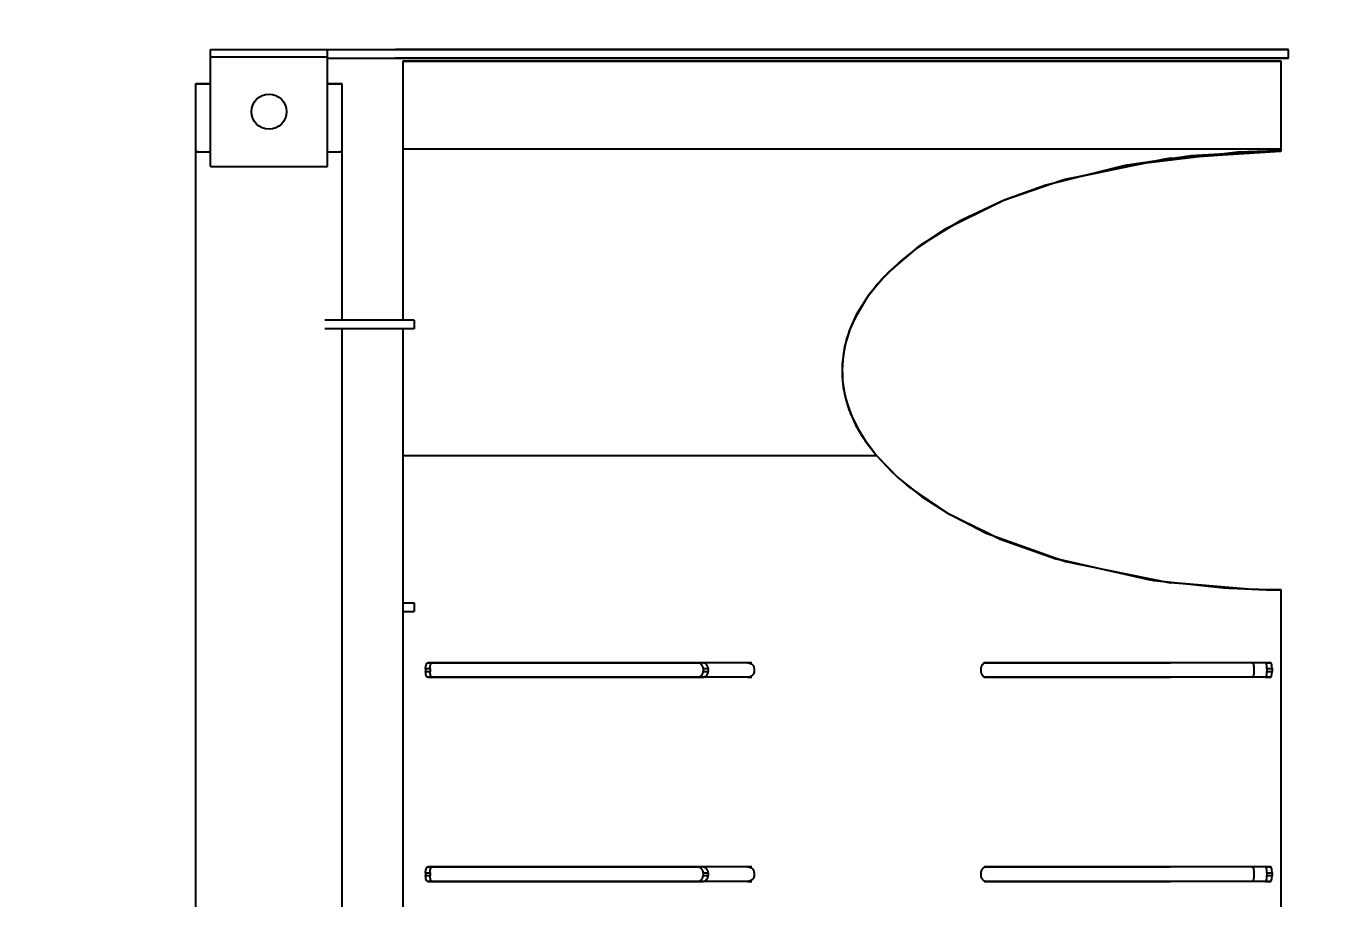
# Model space of a CAD drawing. Header units: millimetres. Extents: x 10222 to 14334, y 16216 to 21206.
# Drawn here: x 12963.2 to 13409.4, y 18688.4 to 18986.9 of the extents above; entities that cross this region are included whole.
import ezdxf

# ---------------------------------------------------------------- set-up
doc = ezdxf.new("R2010")
doc.units = ezdxf.units.MM
doc.header["$LTSCALE"] = 3
doc.layers.add('DomyÅ›lny', color=7, linetype='Continuous')
doc.styles.get("Standard").update_dxf_attribs({"font": 'arial.ttf'})
doc.dimstyles.new('MATEUSZ', dxfattribs={"dimtxt": 35, "dimasz": 16, "dimexe": 0.18, "dimexo": 0.0625, "dimgap": 0.09, "dimtad": 0, "dimdec": 0, "dimdsep": 46, "dimtxsty": 'Standard', "dimblk": 'DOT', "dimcen": 0.09, "dimse1": 1, "dimse2": 1, "dimadec": 0, "dimazin": 0, "dimtfac": 1, "dimtdec": 0, "dimtofl": 0, "dimtmove": 0, "dimatfit": 3, "dimfxl": 1, "dimtolj": 1, "dimtzin": 0, "dimlwd": 9, "dimlwe": 9, "dimarcsym": 0})

# ---------------------------------------------------------------- blocks, each defined once
blk = doc.blocks.new('_Dot')
at = {"color": 0, "linetype": 'ByBlock', "lineweight": -2}
blk.add_line((-0.5, 0), (-1, 0), dxfattribs=at)
at = {"color": 0, "linetype": 'ByBlock', "const_width": 0.5}
blk.add_lwpolyline([(-0.25, 0, 1), (0.25, 0, 1)], format="xyb", close=True, dxfattribs=at)
blk = doc.blocks.new('*D30')
at = {"color": 0, "lineweight": 9, "transparency": 16777216}
for p, q in [((13624.53, 18962.89), (13624.53, 18598.26)), ((13624.53, 18156), (13624.53, 18520.63))]:
    blk.add_line(p, q, dxfattribs=at)
at = {"layer": 'Defpoints', "color": 0, "transparency": 16777216}
for p in [(13394.58, 18978.89), (13624.53, 18978.89), (12971.23, 18140)]:
    blk.add_point(p, dxfattribs=at)
at = {"color": 0, "lineweight": 9, "transparency": 16777216, "xscale": 16, "yscale": 16, "zscale": 16}
for p, rotation in [((13624.53, 18978.89), 90), ((13624.53, 18140), 270)]:
    blk.add_blockref('_Dot', p, dxfattribs=dict(at, rotation=rotation))
at = {"color": 0, "transparency": 16777216, "insert": (13624.53, 18559.44), "char_height": 35, "attachment_point": 5, "rotation": 90}
blk.add_mtext('\\A1;839', dxfattribs=at)
blk = doc.blocks.new('*D31')
at = {"color": 0, "lineweight": 9, "transparency": 16777216}
for p, q in [((12987.23, 18001.32), (13143.45, 18001.32)), ((13378.58, 18001.32), (13222.36, 18001.32))]:
    blk.add_line(p, q, dxfattribs=at)
at = {"layer": 'Defpoints', "color": 0, "transparency": 16777216}
for p in [(13394.58, 18978.89), (12971.23, 18140), (13394.58, 18001.32)]:
    blk.add_point(p, dxfattribs=at)
at = {"color": 0, "lineweight": 9, "transparency": 16777216, "xscale": 16, "yscale": 16, "zscale": 16, "rotation": 180}
blk.add_blockref('_Dot', (12971.23, 18001.32), dxfattribs=at)
at = {"color": 0, "lineweight": 9, "transparency": 16777216, "xscale": 16, "yscale": 16, "zscale": 16}
blk.add_blockref('_Dot', (13394.58, 18001.32), dxfattribs=at)
at = {"color": 0, "transparency": 16777216, "insert": (13182.91, 18001.32), "char_height": 35, "attachment_point": 5}
blk.add_mtext('\\A1;423', dxfattribs=at)

msp = doc.modelspace()

# ---------------------------------------------------------------- linework, layer by layer
at = {"layer": 'DomyÅ›lny'}
for p, q in [((13026.23, 18978.89), (13066.23, 18978.89)), ((13066.23, 18978.89), (13095.84, 18978.89)), ((13394.58, 18975.89), (13394.58, 18978.89)), ((13026.23, 18938.89), (13026.23, 18976.39)), ((13026.23, 18976.39), (13066.23, 18976.39)), ((13066.23, 18938.89), (13066.23, 18976.39)), ((13066.23, 18975.89), (13095.84, 18975.89)), ((13092.02, 18944.89), (13092.02, 18974.89)), ((13392.02, 18974.89), (13392.02, 18944.89)), ((13021.23, 18943.89), (13021.23, 18967.19)), ((13071.23, 18943.89), (13071.23, 18967.19)), ((13021.23, 18240.89), (13021.23, 18943.89)), ((13071.23, 18886.34), (13071.23, 18943.89)), ((13092.02, 18886.34), (13092.02, 18944.89)), ((13392.02, 18944.89), (13392.02, 18944.11)), ((13026.23, 18938.89), (13066.23, 18938.89)), ((13095.84, 18886.34), (13065.34, 18886.34)), ((13095.84, 18883.34), (13065.34, 18883.34)), ((13071.23, 18391.49), (13071.23, 18883.34)), ((13092.02, 18840), (13092.02, 18883.34)), ((13095.84, 18886.34), (13095.84, 18883.34)), ((13092.02, 18391.49), (13092.02, 18840)), ((13392.02, 18794.11), (13392.02, 18340)), ((13092.02, 18786.69), (13092.02, 18789.69)), ((13095.84, 18789.69), (13095.84, 18786.69)), ((13099.72, 18767.19), (13099.72, 18766.19)), ((13099.72, 18767.19), (13101.26, 18767.19)), ((13100.47, 18769.19), (13101.99, 18769.19)), ((13101.26, 18767.19), (13101.26, 18766.19)), ((13194.58, 18767.19), (13194.58, 18766.19)), ((13194.58, 18767.19), (13196.31, 18767.19)), ((13196.31, 18767.19), (13196.31, 18766.19)), ((13209.71, 18769.19), (13211.23, 18769.19)), ((13211.96, 18767.19), (13211.96, 18766.19)), ((13289.47, 18767.19), (13289.47, 18766.19)), ((13290.55, 18769.19), (13291.64, 18769.19)), ((13382.79, 18767.19), (13382.79, 18766.19)), ((13386.79, 18769.19), (13388.5, 18769.19)), ((13387.25, 18767.19), (13387.25, 18766.19)), ((13387.25, 18767.19), (13388.98, 18767.19)), ((13388.98, 18767.19), (13388.98, 18766.19)), ((13099.72, 18766.19), (13101.26, 18766.19)), ((13100.47, 18764.19), (13101.99, 18764.19)), ((13194.58, 18766.19), (13196.31, 18766.19)), ((13209.71, 18764.19), (13211.23, 18764.19)), ((13290.55, 18764.19), (13291.64, 18764.19)), ((13386.79, 18764.19), (13388.5, 18764.19)), ((13387.25, 18766.19), (13388.98, 18766.19)), ((13099.72, 18697.39), (13099.72, 18696.39)), ((13099.72, 18697.39), (13101.26, 18697.39)), ((13099.72, 18696.39), (13101.26, 18696.39)), ((13100.47, 18699.39), (13101.99, 18699.39)), ((13101.26, 18697.39), (13101.26, 18696.39)), ((13194.58, 18697.39), (13194.58, 18696.39)), ((13194.58, 18697.39), (13196.31, 18697.39)), ((13194.58, 18696.39), (13196.31, 18696.39)), ((13196.31, 18697.39), (13196.31, 18696.39)), ((13209.71, 18699.39), (13211.23, 18699.39)), ((13211.96, 18697.39), (13211.96, 18696.39)), ((13289.47, 18697.39), (13289.47, 18696.39)), ((13290.73, 18699.39), (13291.64, 18699.39)), ((13382.79, 18697.39), (13382.79, 18696.39)), ((13386.79, 18699.39), (13388.5, 18699.39)), ((13387.25, 18697.39), (13388.98, 18697.39)), ((13387.25, 18697.39), (13387.25, 18696.39)), ((13387.25, 18696.39), (13388.98, 18696.39)), ((13388.98, 18697.39), (13388.98, 18696.39)), ((13100.47, 18694.39), (13101.99, 18694.39)), ((13209.71, 18694.39), (13211.23, 18694.39)), ((13290.73, 18694.39), (13291.64, 18694.39)), ((13386.79, 18694.39), (13388.5, 18694.39))]:
    msp.add_line(p, q, dxfattribs=at)
for points in [[(13026.23, 18976.39, 0), (13026.23, 18978.89, 0)], [(13066.23, 18976.39, 0), (13066.23, 18978.89, 0)], [(13071.23, 18967.19, 0), (13071.23, 18967.19, 0), (13071.23, 18967.19, 0), (13071.23, 18967.19, 0), (13071.23, 18967.19, 0), (13071.23, 18967.19, 0), (13071.23, 18967.19, 0), (13071.23, 18967.19, 0), (13071.23, 18967.19, 0), (13071.23, 18967.19, 0), (13071.23, 18967.19, 0), (13071.23, 18967.19, 0), (13071.23, 18967.19, 0), (13071.22, 18967.19, 0), (13071.2, 18967.19, 0), (13071.11, 18967.19, 0), (13070.73, 18967.19, 0), (13069.14, 18967.19, 0), (13066.23, 18967.19, 0)], [(13066.23, 18967.19, 0), (13070.04, 18967.19, 0), (13070.94, 18967.19, 0), (13071.16, 18967.19, 0), (13071.21, 18967.19, 0), (13071.22, 18967.19, 0), (13071.23, 18967.19, 0), (13071.23, 18967.19, 0), (13071.23, 18967.19, 0), (13071.23, 18967.19, 0), (13071.23, 18967.19, 0), (13071.23, 18967.19, 0), (13071.23, 18967.19, 0), (13071.23, 18967.19, 0), (13071.23, 18967.19, 0), (13071.23, 18967.19, 0), (13071.23, 18967.19, 0), (13071.23, 18967.19, 0)], [(13021.98, 18943.89, 0), (13021.24, 18943.89, 0), (13021.23, 18943.89, 0), (13021.23, 18943.89, 0), (13021.23, 18943.89, 0), (13021.23, 18943.89, 0), (13021.23, 18943.89, 0), (13021.23, 18943.89, 0), (13021.23, 18943.89, 0), (13021.23, 18943.89, 0), (13021.23, 18943.89, 0), (13021.23, 18943.89, 0), (13021.23, 18943.89, 0), (13021.23, 18943.89, 0), (13021.23, 18943.89, 0), (13021.23, 18943.89, 0), (13021.23, 18943.89, 0), (13021.23, 18943.89, 0), (13021.23, 18943.89, 0), (13021.24, 18943.89, 0), (13021.29, 18943.89, 0), (13021.47, 18943.89, 0), (13022.22, 18943.89, 0), (13026.23, 18943.89, 0)], [(13021.23, 18943.89, 0), (13021.23, 18943.89, 0), (13021.23, 18943.89, 0), (13021.23, 18943.89, 0), (13021.23, 18943.89, 0), (13021.23, 18943.89, 0), (13021.23, 18943.89, 0), (13021.23, 18943.89, 0), (13021.23, 18943.89, 0), (13021.23, 18943.89, 0), (13021.23, 18943.89, 0), (13021.23, 18943.89, 0), (13021.23, 18943.89, 0), (13021.24, 18943.89, 0), (13021.26, 18943.89, 0), (13021.35, 18943.89, 0), (13021.72, 18943.89, 0), (13023.31, 18943.89, 0), (13026.23, 18943.89, 0)], [(13066.23, 18943.89, 0), (13070.04, 18943.89, 0), (13070.94, 18943.89, 0), (13071.16, 18943.89, 0), (13071.21, 18943.89, 0), (13071.22, 18943.89, 0), (13071.23, 18943.89, 0), (13071.23, 18943.89, 0), (13071.23, 18943.89, 0), (13071.23, 18943.89, 0), (13071.23, 18943.89, 0), (13071.23, 18943.89, 0), (13071.23, 18943.89, 0), (13071.23, 18943.89, 0), (13071.23, 18943.89, 0), (13071.23, 18943.89, 0), (13071.23, 18943.89, 0), (13071.23, 18943.89, 0), (13071.23, 18943.89, 0)], [(13066.23, 18943.89, 0), (13070.04, 18943.89, 0), (13070.94, 18943.89, 0), (13071.16, 18943.89, 0), (13071.21, 18943.89, 0), (13071.22, 18943.89, 0), (13071.23, 18943.89, 0), (13071.23, 18943.89, 0), (13071.23, 18943.89, 0), (13071.23, 18943.89, 0), (13071.23, 18943.89, 0), (13071.23, 18943.89, 0), (13071.23, 18943.89, 0), (13071.23, 18943.89, 0), (13071.23, 18943.89, 0), (13071.23, 18943.89, 0), (13071.23, 18943.89, 0), (13071.23, 18943.89, 0), (13071.23, 18943.89, 0)], [(13071.23, 18943.89, 0), (13071.23, 18943.89, 0), (13071.23, 18943.89, 0), (13071.23, 18943.89, 0), (13071.23, 18943.89, 0), (13071.23, 18943.89, 0), (13071.23, 18943.89, 0), (13071.23, 18943.89, 0), (13071.23, 18943.89, 0), (13071.23, 18943.89, 0), (13071.23, 18943.89, 0), (13071.23, 18943.89, 0), (13071.23, 18943.89, 0), (13071.23, 18943.89, 0), (13071.22, 18943.89, 0), (13071.21, 18943.89, 0), (13071.14, 18943.89, 0), (13070.88, 18943.89, 0), (13070.38, 18943.89, 0)], [(13092.02, 18944.89, 0), (13092.02, 18944.89, 0), (13092.02, 18944.89, 0), (13092.02, 18944.89, 0), (13092.02, 18944.89, 0), (13092.02, 18944.89, 0), (13092.02, 18944.89, 0), (13092.02, 18944.89, 0), (13092.02, 18944.89, 0), (13092.03, 18944.89, 0), (13092.04, 18944.89, 0), (13092.07, 18944.89, 0), (13092.23, 18944.89, 0), (13093.85, 18944.89, 0), (13101.77, 18944.89, 0), (13177.21, 18944.89, 0), (13354.26, 18944.89, 0)], [(13354.26, 18941.7, 0), (13391.87, 18944.11, 0), (13392.02, 18944.11, 0), (13392.02, 18944.11, 0), (13392.02, 18944.11, 0), (13392.02, 18944.11, 0), (13392.02, 18944.11, 0), (13392.02, 18944.11, 0), (13392.02, 18944.11, 0), (13392.02, 18944.11, 0), (13392.02, 18944.11, 0), (13392.02, 18944.11, 0), (13392.02, 18944.11, 0), (13392.02, 18944.11, 0), (13392.02, 18944.11, 0), (13392.02, 18944.11, 0), (13392.02, 18944.11, 0), (13392.02, 18944.11, 0), (13392.01, 18944.11, 0), (13391.89, 18944.11, 0), (13391.32, 18944.11, 0), (13388.79, 18944.09, 0), (13361.38, 18942.53, 0), (13338.65, 18939.2, 0), (13311.44, 18932.37, 0), (13296.95, 18927.12, 0), (13282.4, 18920.31, 0), (13268.41, 18911.6, 0), (13261.86, 18906.38, 0), (13255.82, 18900.53, 0), (13250.48, 18893.94, 0), (13246.16, 18886.61, 0), (13244.48, 18882.64, 0), (13243.2, 18878.5, 0), (13242.37, 18874.17, 0), (13242.03, 18869.46, 0), (13242.17, 18865.76, 0), (13242.72, 18861.92, 0), (13243.66, 18858.05, 0), (13245, 18854.25, 0), (13246.68, 18850.58, 0), (13248.67, 18847.03, 0), (13253.79, 18840, 0)], [(13352.76, 18941.5, 0), (13389.87, 18944.1, 0), (13390.02, 18944.1, 0), (13390.02, 18944.1, 0), (13390.02, 18944.1, 0), (13390.02, 18944.1, 0), (13390.02, 18944.1, 0), (13390.02, 18944.1, 0), (13390.02, 18944.1, 0), (13390.02, 18944.1, 0), (13390.02, 18944.1, 0), (13390.02, 18944.1, 0), (13390.02, 18944.1, 0), (13390.02, 18944.1, 0), (13390.02, 18944.1, 0), (13390.02, 18944.1, 0), (13390.01, 18944.1, 0), (13389.97, 18944.1, 0), (13389.51, 18944.1, 0), (13387.22, 18944.07, 0), (13377.3, 18943.75, 0), (13338.34, 18939.14, 0), (13311.68, 18932.45, 0), (13297.44, 18927.32, 0), (13283.09, 18920.67, 0), (13269.22, 18912.18, 0), (13262.7, 18907.11, 0), (13256.64, 18901.41, 0), (13251.25, 18895, 0), (13246.79, 18887.87, 0), (13245.02, 18884.02, 0), (13243.6, 18879.97, 0), (13242.62, 18875.78, 0), (13242.09, 18871.33, 0), (13242.07, 18867.17, 0), (13242.46, 18863.42, 0), (13243.24, 18859.6, 0), (13244.41, 18855.79, 0), (13245.93, 18852.11, 0), (13247.77, 18848.55, 0), (13249.91, 18845.12, 0), (13253.79, 18840, 0)], [(13352.76, 18941.5, 0), (13317.11, 18934.09, 0), (13296.96, 18927.13, 0), (13276.65, 18917.04, 0), (13266.98, 18910.54, 0), (13258.05, 18902.84, 0), (13254.01, 18898.49, 0), (13250.36, 18893.76, 0), (13247.21, 18888.67, 0), (13244.69, 18883.19, 0), (13242.93, 18877.35, 0), (13242.08, 18871.09, 0), (13242.21, 18865.42, 0), (13243.14, 18860, 0), (13244.86, 18854.6, 0), (13247.27, 18849.46, 0), (13250.29, 18844.56, 0), (13253.79, 18840, 0)], [(13354.26, 18941.7, 0), (13318.18, 18934.39, 0), (13297.8, 18927.47, 0), (13277.27, 18917.41, 0), (13267.49, 18910.92, 0), (13258.43, 18903.22, 0), (13254.33, 18898.87, 0), (13250.62, 18894.13, 0), (13247.4, 18889.02, 0), (13244.82, 18883.53, 0), (13243, 18877.65, 0), (13242.09, 18871.36, 0), (13242.19, 18865.62, 0), (13243.1, 18860.16, 0), (13244.81, 18854.71, 0), (13247.23, 18849.53, 0), (13250.26, 18844.6, 0), (13253.79, 18840, 0)], [(13354.26, 18944.89, 0), (13392.02, 18944.89, 0)], [(13092.02, 18840, 0), (13092.02, 18840, 0), (13092.02, 18840, 0), (13092.02, 18840, 0), (13092.02, 18840, 0), (13092.02, 18840, 0), (13092.02, 18840, 0), (13092.02, 18840, 0), (13092.02, 18840, 0), (13092.03, 18840, 0), (13092.03, 18840, 0), (13092.05, 18840, 0), (13092.12, 18840, 0), (13092.88, 18840, 0), (13096.62, 18840, 0), (13135.81, 18840, 0), (13253.79, 18840, 0)], [(13253.79, 18840, 0), (13261.08, 18832.53, 0), (13269.22, 18826.04, 0), (13277.92, 18820.43, 0), (13296.08, 18811.46, 0), (13314.2, 18805, 0), (13347.23, 18797.53, 0), (13372.44, 18794.75, 0), (13386.94, 18794.15, 0), (13389.75, 18794.12, 0), (13389.98, 18794.12, 0), (13390.02, 18794.12, 0), (13390.02, 18794.12, 0), (13390.02, 18794.12, 0), (13390.02, 18794.12, 0), (13390.02, 18794.12, 0), (13390.02, 18794.12, 0), (13390.02, 18794.12, 0), (13390.02, 18794.12, 0), (13390.02, 18794.12, 0), (13390.02, 18794.12, 0), (13390.02, 18794.12, 0), (13390.02, 18794.12, 0), (13390.02, 18794.12, 0), (13390.02, 18794.12, 0), (13390.01, 18794.12, 0), (13389.98, 18794.12, 0), (13389.66, 18794.12, 0), (13388.03, 18794.14, 0), (13380.96, 18794.32, 0), (13352.76, 18796.73, 0)], [(13253.79, 18840, 0), (13261.18, 18832.44, 0), (13269.46, 18825.88, 0), (13278.28, 18820.22, 0), (13296.72, 18811.19, 0), (13315.12, 18804.72, 0), (13348.62, 18797.32, 0), (13374.2, 18794.64, 0), (13388.9, 18794.13, 0), (13391.75, 18794.11, 0), (13391.98, 18794.11, 0), (13392.02, 18794.11, 0), (13392.02, 18794.11, 0), (13392.02, 18794.11, 0), (13392.02, 18794.11, 0), (13392.02, 18794.11, 0), (13392.02, 18794.11, 0), (13392.02, 18794.11, 0), (13392.02, 18794.11, 0), (13392.02, 18794.11, 0), (13392.02, 18794.11, 0), (13392.02, 18794.11, 0), (13392.02, 18794.11, 0), (13392.02, 18794.11, 0), (13392.02, 18794.11, 0), (13392.02, 18794.11, 0), (13392.02, 18794.11, 0), (13392.01, 18794.11, 0), (13391.93, 18794.11, 0), (13391.52, 18794.11, 0), (13389.71, 18794.12, 0), (13382.22, 18794.27, 0), (13354.26, 18796.53, 0)], [(13253.79, 18840, 0), (13259.13, 18834.33, 0), (13265.02, 18829.21, 0), (13277.79, 18820.5, 0), (13291.31, 18813.53, 0), (13318.4, 18803.77, 0), (13354.26, 18796.53, 0)], [(13092.02, 18789.69, 0), (13092.02, 18789.69, 0), (13092.02, 18789.69, 0), (13092.02, 18789.69, 0), (13092.02, 18789.69, 0), (13092.02, 18789.69, 0), (13092.02, 18789.69, 0), (13092.02, 18789.69, 0), (13092.02, 18789.69, 0), (13092.02, 18789.69, 0), (13092.02, 18789.69, 0), (13092.02, 18789.69, 0), (13092.03, 18789.69, 0), (13092.03, 18789.69, 0), (13092.05, 18789.69, 0), (13092.13, 18789.69, 0), (13092.43, 18789.69, 0), (13093.67, 18789.69, 0), (13095.84, 18789.69, 0)], [(13092.02, 18786.69, 0), (13092.02, 18786.69, 0), (13092.02, 18786.69, 0), (13092.02, 18786.69, 0), (13092.02, 18786.69, 0), (13092.02, 18786.69, 0), (13092.02, 18786.69, 0), (13092.02, 18786.69, 0), (13092.02, 18786.69, 0), (13092.02, 18786.69, 0), (13092.02, 18786.69, 0), (13092.03, 18786.69, 0), (13092.03, 18786.69, 0), (13092.05, 18786.69, 0), (13092.13, 18786.69, 0), (13092.43, 18786.69, 0), (13093.67, 18786.69, 0), (13095.84, 18786.69, 0)], [(13099.72, 18767.19, 0), (13099.72, 18767.28, 0), (13099.79, 18768.01, 0), (13099.88, 18768.42, 0), (13100, 18768.75, 0), (13100.07, 18768.88, 0), (13100.14, 18768.98, 0), (13100.22, 18769.07, 0), (13100.26, 18769.11, 0), (13100.3, 18769.14, 0), (13100.34, 18769.16, 0), (13100.38, 18769.18, 0), (13100.42, 18769.19, 0), (13100.47, 18769.19, 0)], [(13209.71, 18769.19, 0), (13100.47, 18769.19, 0)], [(13101.26, 18767.19, 0), (13101.26, 18767.27, 0), (13101.32, 18768.01, 0), (13101.41, 18768.42, 0), (13101.53, 18768.75, 0), (13101.6, 18768.88, 0), (13101.66, 18768.98, 0), (13101.74, 18769.07, 0), (13101.78, 18769.11, 0), (13101.82, 18769.14, 0), (13101.86, 18769.16, 0), (13101.9, 18769.18, 0), (13101.95, 18769.19, 0), (13101.99, 18769.19, 0)], [(13101.63, 18769.19, 0), (13136.5, 18769.19, 0), (13194.12, 18769.19, 0)], [(13211.23, 18769.19, 0), (13101.99, 18769.19, 0)], [(13194.58, 18767.19, 0), (13194.58, 18767.28, 0), (13194.54, 18767.59, 0), (13194.48, 18767.8, 0), (13194.39, 18768.01, 0), (13194.27, 18768.22, 0), (13194.12, 18768.42, 0), (13193.95, 18768.6, 0), (13193.76, 18768.75, 0), (13193.57, 18768.88, 0), (13193.36, 18768.98, 0), (13193.13, 18769.07, 0), (13192.9, 18769.14, 0), (13192.66, 18769.18, 0), (13192.41, 18769.19, 0)], [(13196.31, 18767.19, 0), (13196.31, 18767.27, 0), (13196.27, 18767.59, 0), (13196.21, 18767.8, 0), (13196.12, 18768.01, 0), (13196, 18768.22, 0), (13195.85, 18768.42, 0), (13195.68, 18768.6, 0), (13195.48, 18768.75, 0), (13195.29, 18768.88, 0), (13195.08, 18768.98, 0), (13194.85, 18769.07, 0), (13194.62, 18769.14, 0), (13194.37, 18769.18, 0), (13194.12, 18769.19, 0)], [(13209.71, 18769.19, 0), (13210.07, 18769.16, 0), (13210.43, 18769.08, 0), (13210.78, 18768.94, 0), (13210.95, 18768.86, 0), (13211.11, 18768.75, 0), (13211.42, 18768.48, 0), (13211.55, 18768.33, 0), (13211.68, 18768.15, 0), (13211.78, 18767.97, 0), (13211.87, 18767.74, 0), (13211.93, 18767.5, 0), (13211.95, 18767.38, 0), (13211.96, 18767.19, 0)], [(13291.64, 18769.19, 0), (13291.29, 18769.16, 0), (13290.95, 18769.08, 0), (13290.6, 18768.94, 0), (13290.44, 18768.86, 0), (13290.29, 18768.75, 0), (13289.98, 18768.48, 0), (13289.86, 18768.33, 0), (13289.74, 18768.15, 0), (13289.64, 18767.97, 0), (13289.55, 18767.74, 0), (13289.49, 18767.5, 0), (13289.48, 18767.38, 0), (13289.47, 18767.19, 0)], [(13382.06, 18769.19, 0), (13347.3, 18769.19, 0), (13290.37, 18769.19, 0)], [(13290.55, 18769.19, 0), (13352.76, 18769.19, 0)], [(13291.64, 18769.19, 0), (13354.26, 18769.19, 0)], [(13388.5, 18769.19, 0), (13375.66, 18769.19, 0), (13354.26, 18769.19, 0)], [(13382.06, 18769.19, 0), (13382.09, 18769.19, 0), (13382.12, 18769.18, 0), (13382.15, 18769.17, 0), (13382.18, 18769.16, 0), (13382.21, 18769.15, 0), (13382.27, 18769.11, 0), (13382.32, 18769.05, 0), (13382.38, 18768.98, 0), (13382.44, 18768.9, 0), (13382.49, 18768.81, 0), (13382.59, 18768.55, 0), (13382.68, 18768.24, 0), (13382.75, 18767.85, 0), (13382.79, 18767.19, 0)], [(13387.25, 18767.19, 0), (13387.25, 18767.27, 0), (13387.21, 18768.01, 0), (13387.08, 18768.75, 0), (13387.02, 18768.93, 0), (13386.98, 18769.01, 0), (13386.94, 18769.07, 0), (13386.91, 18769.12, 0), (13386.89, 18769.14, 0), (13386.87, 18769.16, 0), (13386.85, 18769.17, 0), (13386.83, 18769.18, 0), (13386.81, 18769.19, 0), (13386.8, 18769.19, 0), (13386.79, 18769.19, 0)], [(13388.98, 18767.19, 0), (13388.98, 18767.28, 0), (13388.94, 18768.01, 0), (13388.88, 18768.42, 0), (13388.8, 18768.75, 0), (13388.76, 18768.88, 0), (13388.72, 18768.98, 0), (13388.67, 18769.07, 0), (13388.64, 18769.11, 0), (13388.61, 18769.14, 0), (13388.59, 18769.16, 0), (13388.56, 18769.18, 0), (13388.54, 18769.18, 0), (13388.53, 18769.19, 0), (13388.52, 18769.19, 0), (13388.5, 18769.19, 0)], [(13100.47, 18764.19, 0), (13100.44, 18764.19, 0), (13100.41, 18764.2, 0), (13100.38, 18764.2, 0), (13100.35, 18764.22, 0), (13100.32, 18764.23, 0), (13100.26, 18764.27, 0), (13100.2, 18764.32, 0), (13100.14, 18764.39, 0), (13100.08, 18764.48, 0), (13100.03, 18764.57, 0), (13099.92, 18764.83, 0), (13099.83, 18765.13, 0), (13099.77, 18765.52, 0), (13099.72, 18766.19, 0)], [(13209.71, 18764.19, 0), (13100.47, 18764.19, 0)], [(13101.99, 18764.19, 0), (13101.96, 18764.19, 0), (13101.93, 18764.2, 0), (13101.9, 18764.2, 0), (13101.87, 18764.22, 0), (13101.84, 18764.23, 0), (13101.78, 18764.27, 0), (13101.72, 18764.32, 0), (13101.67, 18764.39, 0), (13101.61, 18764.48, 0), (13101.56, 18764.57, 0), (13101.45, 18764.83, 0), (13101.37, 18765.13, 0), (13101.3, 18765.52, 0), (13101.26, 18766.19, 0)], [(13101.63, 18764.19, 0), (13136.5, 18764.19, 0), (13194.12, 18764.19, 0)], [(13211.23, 18764.19, 0), (13101.99, 18764.19, 0)], [(13192.41, 18764.19, 0), (13192.76, 18764.22, 0), (13193.1, 18764.29, 0), (13193.44, 18764.43, 0), (13193.6, 18764.52, 0), (13193.76, 18764.63, 0), (13194.06, 18764.9, 0), (13194.19, 18765.05, 0), (13194.31, 18765.22, 0), (13194.41, 18765.41, 0), (13194.5, 18765.64, 0), (13194.55, 18765.88, 0), (13194.57, 18766, 0), (13194.58, 18766.19, 0)], [(13194.12, 18764.19, 0), (13194.47, 18764.22, 0), (13194.82, 18764.29, 0), (13195.17, 18764.43, 0), (13195.33, 18764.52, 0), (13195.49, 18764.63, 0), (13195.79, 18764.89, 0), (13195.92, 18765.04, 0), (13196.04, 18765.22, 0), (13196.14, 18765.41, 0), (13196.23, 18765.64, 0), (13196.28, 18765.87, 0), (13196.3, 18766, 0), (13196.31, 18766.19, 0)], [(13211.96, 18766.19, 0), (13211.96, 18766.1, 0), (13211.91, 18765.78, 0), (13211.85, 18765.58, 0), (13211.76, 18765.36, 0), (13211.64, 18765.16, 0), (13211.48, 18764.96, 0), (13211.31, 18764.78, 0), (13211.11, 18764.62, 0), (13210.91, 18764.5, 0), (13210.7, 18764.39, 0), (13210.46, 18764.3, 0), (13210.22, 18764.24, 0), (13209.97, 18764.2, 0), (13209.71, 18764.19, 0)], [(13289.47, 18766.19, 0), (13289.47, 18766.1, 0), (13289.51, 18765.78, 0), (13289.57, 18765.58, 0), (13289.66, 18765.36, 0), (13289.78, 18765.16, 0), (13289.93, 18764.96, 0), (13290.1, 18764.78, 0), (13290.29, 18764.62, 0), (13290.48, 18764.5, 0), (13290.69, 18764.39, 0), (13290.92, 18764.3, 0), (13291.15, 18764.24, 0), (13291.39, 18764.2, 0), (13291.64, 18764.19, 0)], [(13382.06, 18764.19, 0), (13347.3, 18764.19, 0), (13290.37, 18764.19, 0)], [(13290.55, 18764.19, 0), (13352.76, 18764.19, 0)], [(13291.64, 18764.19, 0), (13354.26, 18764.19, 0)], [(13388.5, 18764.19, 0), (13375.66, 18764.19, 0), (13354.26, 18764.19, 0)], [(13382.79, 18766.19, 0), (13382.79, 18766.1, 0), (13382.72, 18765.37, 0), (13382.64, 18764.96, 0), (13382.52, 18764.62, 0), (13382.45, 18764.5, 0), (13382.38, 18764.39, 0), (13382.31, 18764.3, 0), (13382.27, 18764.27, 0), (13382.23, 18764.24, 0), (13382.19, 18764.22, 0), (13382.14, 18764.2, 0), (13382.1, 18764.19, 0), (13382.06, 18764.19, 0)], [(13386.79, 18764.19, 0), (13386.8, 18764.19, 0), (13386.82, 18764.2, 0), (13386.84, 18764.2, 0), (13386.86, 18764.22, 0), (13386.88, 18764.23, 0), (13386.9, 18764.25, 0), (13386.94, 18764.29, 0), (13386.97, 18764.36, 0), (13387.04, 18764.52, 0), (13387.11, 18764.76, 0), (13387.17, 18765.04, 0), (13387.25, 18766.19, 0)], [(13388.5, 18764.19, 0), (13388.52, 18764.19, 0), (13388.54, 18764.2, 0), (13388.56, 18764.2, 0), (13388.58, 18764.22, 0), (13388.6, 18764.23, 0), (13388.62, 18764.25, 0), (13388.66, 18764.29, 0), (13388.7, 18764.36, 0), (13388.77, 18764.52, 0), (13388.84, 18764.76, 0), (13388.9, 18765.05, 0), (13388.98, 18766.19, 0)], [(13099.72, 18697.39, 0), (13099.72, 18697.48, 0), (13099.79, 18698.21, 0), (13099.88, 18698.62, 0), (13100, 18698.95, 0), (13100.07, 18699.08, 0), (13100.14, 18699.18, 0), (13100.22, 18699.27, 0), (13100.26, 18699.31, 0), (13100.3, 18699.34, 0), (13100.34, 18699.36, 0), (13100.38, 18699.38, 0), (13100.42, 18699.39, 0), (13100.47, 18699.39, 0)], [(13100.47, 18694.39, 0), (13100.44, 18694.39, 0), (13100.41, 18694.4, 0), (13100.38, 18694.4, 0), (13100.35, 18694.42, 0), (13100.32, 18694.43, 0), (13100.26, 18694.47, 0), (13100.2, 18694.52, 0), (13100.14, 18694.59, 0), (13100.08, 18694.68, 0), (13100.03, 18694.77, 0), (13099.92, 18695.03, 0), (13099.83, 18695.33, 0), (13099.77, 18695.72, 0), (13099.72, 18696.39, 0)], [(13209.71, 18699.39, 0), (13100.47, 18699.39, 0)], [(13101.26, 18697.39, 0), (13101.26, 18697.47, 0), (13101.32, 18698.21, 0), (13101.41, 18698.62, 0), (13101.53, 18698.95, 0), (13101.6, 18699.08, 0), (13101.66, 18699.18, 0), (13101.74, 18699.27, 0), (13101.78, 18699.31, 0), (13101.82, 18699.34, 0), (13101.86, 18699.36, 0), (13101.9, 18699.38, 0), (13101.95, 18699.39, 0), (13101.99, 18699.39, 0)], [(13101.99, 18694.39, 0), (13101.96, 18694.39, 0), (13101.93, 18694.4, 0), (13101.9, 18694.4, 0), (13101.87, 18694.42, 0), (13101.84, 18694.43, 0), (13101.78, 18694.47, 0), (13101.72, 18694.52, 0), (13101.67, 18694.59, 0), (13101.61, 18694.68, 0), (13101.56, 18694.77, 0), (13101.45, 18695.03, 0), (13101.37, 18695.33, 0), (13101.3, 18695.72, 0), (13101.26, 18696.39, 0)], [(13101.63, 18699.39, 0), (13136.5, 18699.39, 0), (13194.12, 18699.39, 0)], [(13211.23, 18699.39, 0), (13101.99, 18699.39, 0)], [(13194.58, 18697.39, 0), (13194.58, 18697.48, 0), (13194.54, 18697.79, 0), (13194.48, 18698, 0), (13194.39, 18698.21, 0), (13194.27, 18698.42, 0), (13194.12, 18698.62, 0), (13193.95, 18698.8, 0), (13193.76, 18698.95, 0), (13193.57, 18699.08, 0), (13193.36, 18699.18, 0), (13193.13, 18699.27, 0), (13192.9, 18699.34, 0), (13192.66, 18699.38, 0), (13192.41, 18699.39, 0)], [(13192.41, 18694.39, 0), (13192.76, 18694.42, 0), (13193.1, 18694.49, 0), (13193.44, 18694.63, 0), (13193.6, 18694.72, 0), (13193.76, 18694.83, 0), (13194.06, 18695.1, 0), (13194.19, 18695.25, 0), (13194.31, 18695.42, 0), (13194.41, 18695.61, 0), (13194.5, 18695.84, 0), (13194.55, 18696.08, 0), (13194.57, 18696.2, 0), (13194.58, 18696.39, 0)], [(13196.31, 18697.39, 0), (13196.31, 18697.47, 0), (13196.27, 18697.79, 0), (13196.21, 18698, 0), (13196.12, 18698.21, 0), (13196, 18698.42, 0), (13195.85, 18698.62, 0), (13195.68, 18698.8, 0), (13195.48, 18698.95, 0), (13195.29, 18699.08, 0), (13195.08, 18699.18, 0), (13194.85, 18699.27, 0), (13194.62, 18699.34, 0), (13194.37, 18699.38, 0), (13194.12, 18699.39, 0)], [(13194.12, 18694.39, 0), (13194.47, 18694.42, 0), (13194.82, 18694.49, 0), (13195.17, 18694.63, 0), (13195.33, 18694.72, 0), (13195.49, 18694.83, 0), (13195.79, 18695.09, 0), (13195.92, 18695.24, 0), (13196.04, 18695.42, 0), (13196.14, 18695.61, 0), (13196.23, 18695.84, 0), (13196.28, 18696.07, 0), (13196.3, 18696.2, 0), (13196.31, 18696.39, 0)], [(13209.71, 18699.39, 0), (13210.07, 18699.36, 0), (13210.43, 18699.28, 0), (13210.78, 18699.14, 0), (13210.95, 18699.06, 0), (13211.11, 18698.95, 0), (13211.42, 18698.68, 0), (13211.55, 18698.53, 0), (13211.68, 18698.35, 0), (13211.78, 18698.17, 0), (13211.87, 18697.94, 0), (13211.93, 18697.7, 0), (13211.95, 18697.58, 0), (13211.96, 18697.39, 0)], [(13211.96, 18696.39, 0), (13211.96, 18696.3, 0), (13211.91, 18695.98, 0), (13211.85, 18695.78, 0), (13211.76, 18695.56, 0), (13211.64, 18695.36, 0), (13211.48, 18695.16, 0), (13211.31, 18694.98, 0), (13211.11, 18694.82, 0), (13210.91, 18694.7, 0), (13210.7, 18694.59, 0), (13210.46, 18694.5, 0), (13210.22, 18694.44, 0), (13209.97, 18694.4, 0), (13209.71, 18694.39, 0)], [(13291.64, 18699.39, 0), (13291.29, 18699.36, 0), (13290.95, 18699.28, 0), (13290.6, 18699.14, 0), (13290.44, 18699.06, 0), (13290.29, 18698.95, 0), (13289.98, 18698.68, 0), (13289.86, 18698.53, 0), (13289.74, 18698.35, 0), (13289.64, 18698.17, 0), (13289.55, 18697.94, 0), (13289.49, 18697.7, 0), (13289.48, 18697.58, 0), (13289.47, 18697.39, 0)], [(13289.47, 18696.39, 0), (13289.47, 18696.3, 0), (13289.51, 18695.98, 0), (13289.57, 18695.78, 0), (13289.66, 18695.56, 0), (13289.78, 18695.36, 0), (13289.93, 18695.16, 0), (13290.1, 18694.98, 0), (13290.29, 18694.82, 0), (13290.48, 18694.7, 0), (13290.69, 18694.59, 0), (13290.92, 18694.5, 0), (13291.15, 18694.44, 0), (13291.39, 18694.4, 0), (13291.64, 18694.39, 0)], [(13382.06, 18699.39, 0), (13347.37, 18699.39, 0), (13290.55, 18699.39, 0)], [(13290.73, 18699.39, 0), (13352.76, 18699.39, 0)], [(13291.64, 18699.39, 0), (13354.26, 18699.39, 0)], [(13388.5, 18699.39, 0), (13375.66, 18699.39, 0), (13354.26, 18699.39, 0)], [(13382.06, 18699.39, 0), (13382.09, 18699.39, 0), (13382.12, 18699.38, 0), (13382.15, 18699.37, 0), (13382.18, 18699.36, 0), (13382.21, 18699.35, 0), (13382.27, 18699.31, 0), (13382.32, 18699.25, 0), (13382.38, 18699.18, 0), (13382.44, 18699.1, 0), (13382.49, 18699.01, 0), (13382.59, 18698.75, 0), (13382.68, 18698.44, 0), (13382.75, 18698.05, 0), (13382.79, 18697.39, 0)], [(13382.79, 18696.39, 0), (13382.79, 18696.3, 0), (13382.72, 18695.57, 0), (13382.64, 18695.16, 0), (13382.52, 18694.82, 0), (13382.45, 18694.7, 0), (13382.38, 18694.59, 0), (13382.31, 18694.5, 0), (13382.27, 18694.47, 0), (13382.23, 18694.44, 0), (13382.19, 18694.42, 0), (13382.14, 18694.4, 0), (13382.1, 18694.39, 0), (13382.06, 18694.39, 0)], [(13387.25, 18697.39, 0), (13387.25, 18697.47, 0), (13387.21, 18698.21, 0), (13387.08, 18698.95, 0), (13387.02, 18699.13, 0), (13386.98, 18699.21, 0), (13386.94, 18699.27, 0), (13386.91, 18699.32, 0), (13386.89, 18699.34, 0), (13386.87, 18699.36, 0), (13386.85, 18699.37, 0), (13386.83, 18699.38, 0), (13386.81, 18699.39, 0), (13386.8, 18699.39, 0), (13386.79, 18699.39, 0)], [(13386.79, 18694.39, 0), (13386.8, 18694.39, 0), (13386.82, 18694.4, 0), (13386.84, 18694.4, 0), (13386.86, 18694.42, 0), (13386.88, 18694.43, 0), (13386.9, 18694.45, 0), (13386.94, 18694.49, 0), (13386.97, 18694.56, 0), (13387.04, 18694.72, 0), (13387.11, 18694.96, 0), (13387.17, 18695.24, 0), (13387.25, 18696.39, 0)], [(13388.98, 18697.39, 0), (13388.98, 18697.48, 0), (13388.94, 18698.21, 0), (13388.88, 18698.62, 0), (13388.8, 18698.95, 0), (13388.76, 18699.08, 0), (13388.72, 18699.18, 0), (13388.67, 18699.27, 0), (13388.64, 18699.31, 0), (13388.61, 18699.34, 0), (13388.59, 18699.36, 0), (13388.56, 18699.38, 0), (13388.54, 18699.38, 0), (13388.53, 18699.39, 0), (13388.52, 18699.39, 0), (13388.5, 18699.39, 0)], [(13388.5, 18694.39, 0), (13388.52, 18694.39, 0), (13388.54, 18694.4, 0), (13388.56, 18694.4, 0), (13388.58, 18694.42, 0), (13388.6, 18694.43, 0), (13388.62, 18694.45, 0), (13388.66, 18694.49, 0), (13388.7, 18694.56, 0), (13388.77, 18694.72, 0), (13388.84, 18694.96, 0), (13388.9, 18695.25, 0), (13388.98, 18696.39, 0)], [(13209.71, 18694.39, 0), (13100.47, 18694.39, 0)], [(13101.63, 18694.39, 0), (13136.5, 18694.39, 0), (13194.12, 18694.39, 0)], [(13211.23, 18694.39, 0), (13101.99, 18694.39, 0)], [(13382.06, 18694.39, 0), (13347.37, 18694.39, 0), (13290.55, 18694.39, 0)], [(13290.73, 18694.39, 0), (13352.76, 18694.39, 0)], [(13291.64, 18694.39, 0), (13354.26, 18694.39, 0)], [(13388.5, 18694.39, 0), (13375.66, 18694.39, 0), (13354.26, 18694.39, 0)]]:
    msp.add_polyline3d(points, dxfattribs=at)
for points in [[(13394.58, 18978.89, 0), (13394.58, 18978.89, 0), (13394.58, 18978.89, 0), (13394.58, 18978.89, 0), (13394.58, 18978.89, 0), (13394.58, 18978.89, 0), (13394.58, 18978.89, 0), (13394.58, 18978.89, 0), (13394.58, 18978.89, 0), (13394.57, 18978.89, 0), (13394.52, 18978.89, 0), (13394.32, 18978.89, 0), (13393.51, 18978.89, 0), (13390.13, 18978.89, 0), (13375.78, 18978.89, 0), (13112.53, 18978.89, 0), (13090.16, 18978.89, 0), (13089.6, 18978.89, 0), (13089.48, 18978.89, 0), (13089.46, 18978.89, 0), (13089.46, 18978.89, 0), (13089.46, 18978.89, 0), (13089.46, 18978.89, 0), (13089.46, 18978.89, 0), (13089.46, 18978.89, 0), (13089.46, 18978.89, 0), (13089.46, 18978.89, 0), (13089.46, 18978.89, 0), (13089.46, 18978.89, 0), (13089.47, 18978.89, 0), (13089.47, 18978.89, 0), (13089.48, 18978.89, 0), (13089.53, 18978.89, 0), (13089.73, 18978.89, 0), (13090.53, 18978.89, 0), (13093.92, 18978.89, 0), (13108.27, 18978.89, 0)], [(13394.58, 18975.89, 0), (13394.58, 18975.89, 0), (13394.58, 18975.89, 0), (13394.58, 18975.89, 0), (13394.58, 18975.89, 0), (13394.58, 18975.89, 0), (13394.58, 18975.89, 0), (13394.58, 18975.89, 0), (13394.58, 18975.89, 0), (13394.57, 18975.89, 0), (13394.52, 18975.89, 0), (13394.32, 18975.89, 0), (13393.51, 18975.89, 0), (13390.13, 18975.89, 0), (13375.78, 18975.89, 0), (13112.53, 18975.89, 0), (13090.16, 18975.89, 0), (13089.6, 18975.89, 0), (13089.48, 18975.89, 0), (13089.46, 18975.89, 0), (13089.46, 18975.89, 0), (13089.46, 18975.89, 0), (13089.46, 18975.89, 0), (13089.46, 18975.89, 0), (13089.46, 18975.89, 0), (13089.46, 18975.89, 0), (13089.46, 18975.89, 0), (13089.46, 18975.89, 0), (13089.46, 18975.89, 0), (13089.47, 18975.89, 0), (13089.47, 18975.89, 0), (13089.48, 18975.89, 0), (13089.53, 18975.89, 0), (13089.73, 18975.89, 0), (13090.53, 18975.89, 0), (13093.92, 18975.89, 0), (13108.27, 18975.89, 0)], [(13354.26, 18974.89, 0), (13383.01, 18974.89, 0), (13390.42, 18974.89, 0), (13391.88, 18974.89, 0), (13392, 18974.89, 0), (13392.02, 18974.89, 0), (13392.02, 18974.89, 0), (13392.02, 18974.89, 0), (13392.02, 18974.89, 0), (13392.02, 18974.89, 0), (13392.02, 18974.89, 0), (13392.02, 18974.89, 0), (13392.02, 18974.89, 0), (13392.02, 18974.89, 0), (13392.02, 18974.89, 0), (13392.02, 18974.89, 0), (13392.02, 18974.89, 0), (13392.02, 18974.89, 0), (13392, 18974.89, 0), (13391.94, 18974.89, 0), (13391.68, 18974.89, 0), (13388.94, 18974.89, 0), (13375.81, 18974.89, 0), (13121.47, 18974.89, 0), (13097.17, 18974.89, 0), (13092.34, 18974.89, 0), (13092.04, 18974.89, 0), (13092.02, 18974.89, 0), (13092.02, 18974.89, 0), (13092.02, 18974.89, 0), (13092.02, 18974.89, 0), (13092.02, 18974.89, 0), (13092.02, 18974.89, 0), (13092.02, 18974.89, 0), (13092.02, 18974.89, 0), (13092.02, 18974.89, 0), (13092.03, 18974.89, 0), (13092.03, 18974.89, 0), (13092.05, 18974.89, 0), (13092.11, 18974.89, 0), (13092.8, 18974.89, 0), (13096.22, 18974.89, 0), (13132.42, 18974.89, 0)], [(13352.76, 18974.89, 0), (13381.91, 18974.89, 0), (13388.65, 18974.89, 0), (13389.92, 18974.89, 0), (13390.01, 18974.89, 0), (13390.02, 18974.89, 0), (13390.02, 18974.89, 0), (13390.02, 18974.89, 0), (13390.02, 18974.89, 0), (13390.02, 18974.89, 0), (13390.02, 18974.89, 0), (13390.02, 18974.89, 0), (13390.02, 18974.89, 0), (13390.02, 18974.89, 0), (13390.02, 18974.89, 0), (13390.02, 18974.89, 0), (13390.02, 18974.89, 0), (13390, 18974.89, 0), (13389.95, 18974.89, 0), (13389.34, 18974.89, 0), (13386.29, 18974.89, 0), (13373.12, 18974.89, 0), (13119.89, 18974.89, 0), (13097.69, 18974.89, 0), (13094.11, 18974.89, 0), (13094.03, 18974.89, 0), (13094.03, 18974.89, 0), (13094.02, 18974.89, 0), (13094.02, 18974.89, 0), (13094.02, 18974.89, 0), (13094.02, 18974.89, 0), (13094.02, 18974.89, 0), (13094.02, 18974.89, 0), (13094.02, 18974.89, 0), (13094.02, 18974.89, 0), (13094.02, 18974.89, 0), (13094.02, 18974.89, 0), (13094.03, 18974.89, 0), (13094.04, 18974.89, 0), (13094.1, 18974.89, 0), (13094.71, 18974.89, 0), (13097.76, 18974.89, 0), (13110.92, 18974.89, 0)], [(13026.23, 18967.19, 0), (13022.41, 18967.19, 0), (13021.51, 18967.19, 0), (13021.3, 18967.19, 0), (13021.25, 18967.19, 0), (13021.23, 18967.19, 0), (13021.23, 18967.19, 0), (13021.23, 18967.19, 0), (13021.23, 18967.19, 0), (13021.23, 18967.19, 0), (13021.23, 18967.19, 0), (13021.23, 18967.19, 0), (13021.23, 18967.19, 0), (13021.23, 18967.19, 0), (13021.23, 18967.19, 0), (13021.23, 18967.19, 0), (13021.23, 18967.19, 0), (13021.23, 18967.19, 0), (13021.23, 18967.19, 0), (13021.23, 18967.19, 0), (13021.23, 18967.19, 0), (13021.23, 18967.19, 0), (13021.23, 18967.19, 0), (13021.23, 18967.19, 0), (13021.23, 18967.19, 0), (13021.23, 18967.19, 0), (13021.23, 18967.19, 0), (13021.23, 18967.19, 0), (13021.24, 18967.19, 0), (13021.26, 18967.19, 0), (13021.35, 18967.19, 0), (13021.72, 18967.19, 0), (13023.31, 18967.19, 0)]]:
    msp.add_polyline3d(points, close=True, dxfattribs=at)
msp.add_circle((13046.23, 18957.64), 6, dxfattribs=at)

# ---------------------------------------------------------------- dimensions: what is measured, and where the dimension line sits
dim = msp.add_linear_dim(base=(13624.53, 18978.89), p1=(12971.23, 18140), p2=(13394.58, 18978.89), angle=90, dimstyle='MATEUSZ')
dim.commit()
dim.dimension.update_dxf_attribs({"geometry": '*D30', "text_midpoint": (13624.53, 18559.44)})
dim = msp.add_linear_dim(base=(13394.58, 18001.32), p1=(12971.23, 18140), p2=(13394.58, 18978.89), dimstyle='MATEUSZ')
dim.commit()
dim.dimension.update_dxf_attribs({"geometry": '*D31', "text_midpoint": (13182.91, 18001.32)})

doc.saveas('drawing.dxf')
